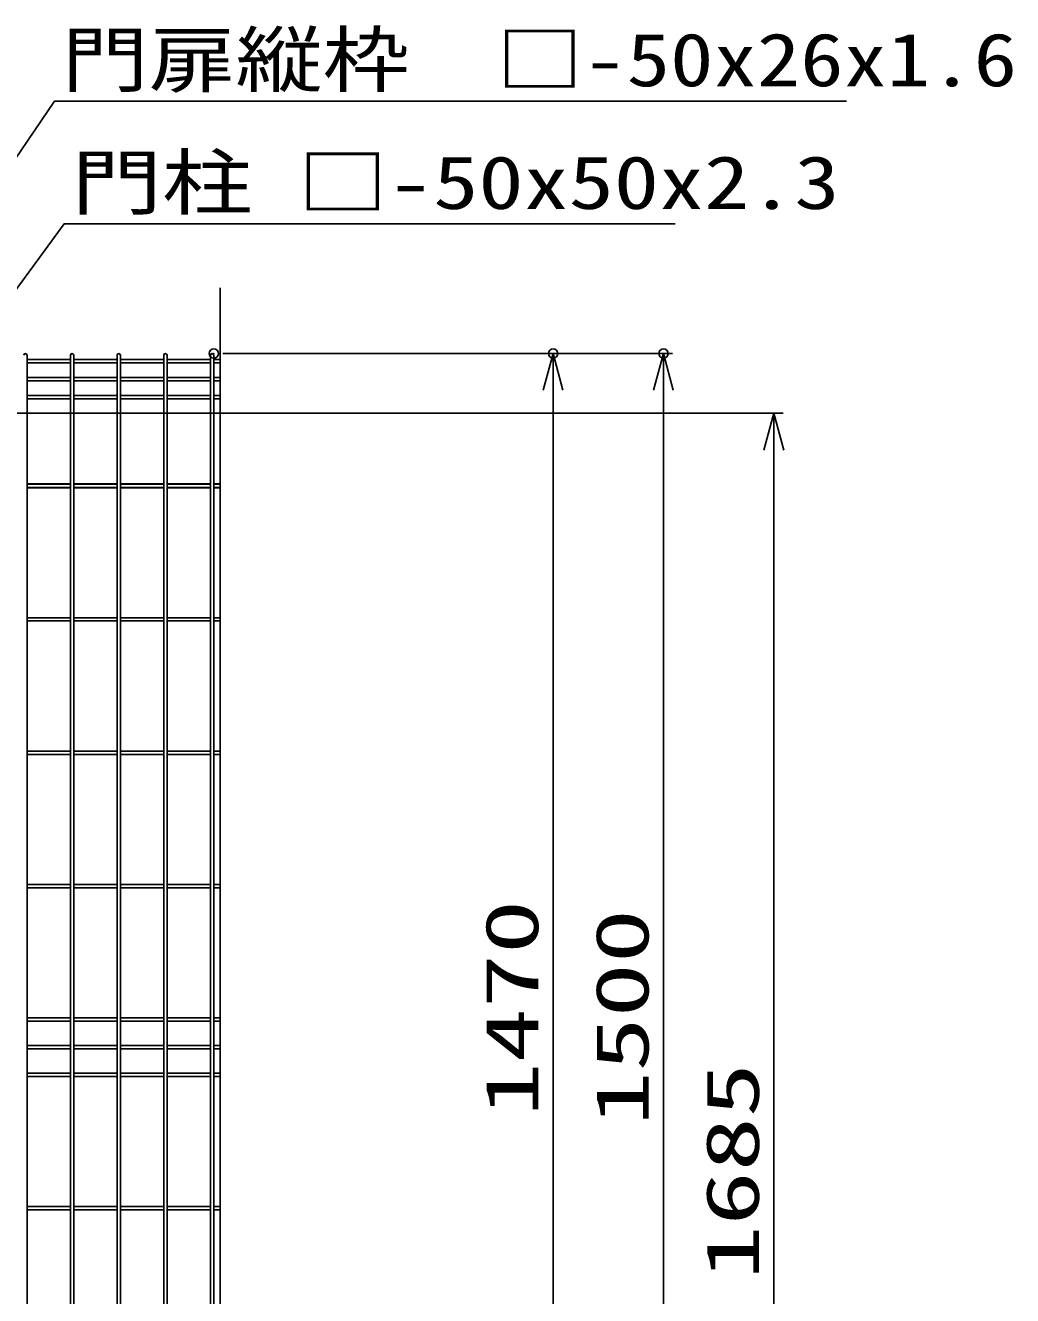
# Model space of a CAD drawing. Units: millimetres, scale not verified. Extents: x -4455 to 4455, y -3150 to 3150.
# Drawn here: x -1521 to -448, y -387 to 995 of the extents above; entities that cross this region are included whole.
import ezdxf
from ezdxf.enums import TextEntityAlignment as Align

# ---------------------------------------------------------------- set-up
doc = ezdxf.new("R2010")
doc.units = ezdxf.units.MM
doc.header["$LTSCALE"] = 20
doc.header["$PDMODE"] = 32
doc.header["$PDSIZE"] = 10
for name, color, linetype, lineweight in [('0-3_Jﾊﾟﾈﾙ', 3, 'Continuous', 25), ('0-5_寸法線', 4, 'Continuous', 25), ('0-6_寸法', 4, 'Continuous', 25), ('0-8_EXTCNT-L', 4, 'Continuous', 25), ('1-7_LAYER12', 3, 'Continuous', 25)]:
    doc.layers.add(name, color=color, linetype=linetype, lineweight=lineweight)
doc.layers.add('0-7_DEFPOINTS', color=7, linetype='Continuous')
doc.styles.add('ＭＳ ゴシック', font='')
doc.styles.get('ＭＳ ゴシック').set_extended_font_data('MS Gothic')

# ---------------------------------------------------------------- blocks, each defined once
blk = doc.blocks.new('_Open30')
at = {"layer": '0-6_寸法'}
blk.add_line((0, 0), (-20, 0), dxfattribs=at)
blk.add_lwpolyline([(-20, 5.36), (0, 0), (-20, -5.36)], dxfattribs=at)

msp = doc.modelspace()

# ---------------------------------------------------------------- linework, layer by layer
at = {"layer": '0-3_Jﾊﾟﾈﾙ'}
for p, q in [((-1519.69, -830.49), (-1519.69, 635.91)), ((-1472.52, -830.49), (-1472.52, 635.91)), ((-1468.92, -830.49), (-1468.92, 635.91)), ((-1421.75, -830.49), (-1421.75, 635.91)), ((-1418.15, -830.49), (-1418.15, 635.91)), ((-1370.98, -830.49), (-1370.98, 635.91)), ((-1367.38, -830.49), (-1367.38, 635.91)), ((-1320.21, -830.49), (-1320.21, 635.91)), ((-1316.61, -830.49), (-1316.61, 635.91)), ((-1472.52, 631.08), (-1519.69, 631.08)), ((-1472.52, 627.48), (-1519.69, 627.48)), ((-1421.75, 631.08), (-1468.92, 631.08)), ((-1421.75, 627.48), (-1468.92, 627.48)), ((-1370.98, 631.08), (-1418.15, 631.08)), ((-1370.98, 627.48), (-1418.15, 627.48)), ((-1320.21, 631.08), (-1367.38, 631.08)), ((-1320.21, 627.48), (-1367.38, 627.48)), ((-1309.6, 631.08), (-1316.61, 631.08)), ((-1309.6, 627.48), (-1316.61, 627.48)), ((-1472.52, 611.51), (-1519.69, 611.51)), ((-1421.75, 611.51), (-1468.92, 611.51)), ((-1370.98, 611.51), (-1418.15, 611.51)), ((-1320.21, 611.51), (-1367.38, 611.51)), ((-1309.6, 611.51), (-1316.61, 611.51)), ((-1472.52, 607.91), (-1519.69, 607.91)), ((-1421.75, 607.91), (-1468.92, 607.91)), ((-1370.98, 607.91), (-1418.15, 607.91)), ((-1320.21, 607.91), (-1367.38, 607.91)), ((-1309.6, 607.91), (-1316.61, 607.91)), ((-1472.52, 591.94), (-1519.69, 591.94)), ((-1472.52, 588.34), (-1519.69, 588.34)), ((-1421.75, 591.94), (-1468.92, 591.94)), ((-1421.75, 588.34), (-1468.92, 588.34)), ((-1370.98, 591.94), (-1418.15, 591.94)), ((-1370.98, 588.34), (-1418.15, 588.34)), ((-1320.21, 591.94), (-1367.38, 591.94)), ((-1320.21, 588.34), (-1367.38, 588.34)), ((-1309.6, 591.94), (-1316.61, 591.94)), ((-1309.6, 588.34), (-1316.61, 588.34)), ((-1472.52, 495.96), (-1519.69, 495.96)), ((-1472.52, 495.51), (-1519.69, 495.51)), ((-1472.52, 491.91), (-1519.69, 491.91)), ((-1472.52, 491.46), (-1519.69, 491.46)), ((-1421.75, 495.96), (-1468.92, 495.96)), ((-1421.75, 495.51), (-1468.92, 495.51)), ((-1421.75, 491.91), (-1468.92, 491.91)), ((-1421.75, 491.46), (-1468.92, 491.46)), ((-1370.98, 495.96), (-1418.15, 495.96)), ((-1370.98, 495.51), (-1418.15, 495.51)), ((-1370.98, 491.91), (-1418.15, 491.91)), ((-1370.98, 491.46), (-1418.15, 491.46)), ((-1320.21, 495.96), (-1367.38, 495.96)), ((-1320.21, 495.51), (-1367.38, 495.51)), ((-1320.21, 491.91), (-1367.38, 491.91)), ((-1320.21, 491.46), (-1367.38, 491.46)), ((-1309.6, 495.96), (-1316.61, 495.96)), ((-1309.6, 495.51), (-1316.61, 495.51)), ((-1309.6, 491.91), (-1316.61, 491.91)), ((-1309.6, 491.46), (-1316.61, 491.46)), ((-1472.52, 350.39), (-1519.69, 350.39)), ((-1472.52, 346.79), (-1519.69, 346.79)), ((-1421.75, 350.39), (-1468.92, 350.39)), ((-1421.75, 346.79), (-1468.92, 346.79)), ((-1370.98, 350.39), (-1418.15, 350.39)), ((-1370.98, 346.79), (-1418.15, 346.79)), ((-1320.21, 350.39), (-1367.38, 350.39)), ((-1320.21, 346.79), (-1367.38, 346.79)), ((-1309.6, 350.39), (-1316.61, 350.39)), ((-1309.6, 346.79), (-1316.61, 346.79)), ((-1472.52, 205.26), (-1519.69, 205.26)), ((-1472.52, 201.66), (-1519.69, 201.66)), ((-1421.75, 205.26), (-1468.92, 205.26)), ((-1421.75, 201.66), (-1468.92, 201.66)), ((-1370.98, 205.26), (-1418.15, 205.26)), ((-1370.98, 201.66), (-1418.15, 201.66)), ((-1320.21, 205.26), (-1367.38, 205.26)), ((-1320.21, 201.66), (-1367.38, 201.66)), ((-1309.6, 205.26), (-1316.61, 205.26)), ((-1309.6, 201.66), (-1316.61, 201.66)), ((-1472.52, 60.14), (-1519.69, 60.14)), ((-1472.52, 56.54), (-1519.69, 56.54)), ((-1421.75, 60.14), (-1468.92, 60.14)), ((-1421.75, 56.54), (-1468.92, 56.54)), ((-1370.98, 60.14), (-1418.15, 60.14)), ((-1370.98, 56.54), (-1418.15, 56.54)), ((-1320.21, 60.14), (-1367.38, 60.14)), ((-1320.21, 56.54), (-1367.38, 56.54)), ((-1309.6, 60.14), (-1316.61, 60.14)), ((-1309.6, 56.54), (-1316.61, 56.54)), ((-1472.52, -84.99), (-1519.69, -84.99)), ((-1472.52, -88.59), (-1519.69, -88.59)), ((-1421.75, -84.99), (-1468.92, -84.99)), ((-1421.75, -88.59), (-1468.92, -88.59)), ((-1370.98, -84.99), (-1418.15, -84.99)), ((-1370.98, -88.59), (-1418.15, -88.59)), ((-1320.21, -84.99), (-1367.38, -84.99)), ((-1320.21, -88.59), (-1367.38, -88.59)), ((-1309.6, -84.99), (-1316.61, -84.99)), ((-1309.6, -88.59), (-1316.61, -88.59)), ((-1472.52, -114.99), (-1519.69, -114.99)), ((-1472.52, -118.59), (-1519.69, -118.59)), ((-1421.75, -114.99), (-1468.92, -114.99)), ((-1421.75, -118.59), (-1468.92, -118.59)), ((-1370.98, -114.99), (-1418.15, -114.99)), ((-1370.98, -118.59), (-1418.15, -118.59)), ((-1320.21, -114.99), (-1367.38, -114.99)), ((-1320.21, -118.59), (-1367.38, -118.59)), ((-1309.6, -114.99), (-1316.61, -114.99)), ((-1309.6, -118.59), (-1316.61, -118.59)), ((-1472.52, -144.99), (-1519.69, -144.99)), ((-1472.52, -148.59), (-1519.69, -148.59)), ((-1421.75, -144.99), (-1468.92, -144.99)), ((-1421.75, -148.59), (-1468.92, -148.59)), ((-1370.98, -144.99), (-1418.15, -144.99)), ((-1370.98, -148.59), (-1418.15, -148.59)), ((-1320.21, -144.99), (-1367.38, -144.99)), ((-1320.21, -148.59), (-1367.38, -148.59)), ((-1309.6, -144.99), (-1316.61, -144.99)), ((-1309.6, -148.59), (-1316.61, -148.59)), ((-1472.52, -290.11), (-1519.69, -290.11)), ((-1421.75, -290.11), (-1468.92, -290.11)), ((-1370.98, -290.11), (-1418.15, -290.11)), ((-1320.21, -290.11), (-1367.38, -290.11)), ((-1309.6, -290.11), (-1316.61, -290.11)), ((-1472.52, -293.71), (-1519.69, -293.71)), ((-1421.75, -293.71), (-1468.92, -293.71)), ((-1370.98, -293.71), (-1418.15, -293.71)), ((-1320.21, -293.71), (-1367.38, -293.71)), ((-1309.6, -293.71), (-1316.61, -293.71))]:
    msp.add_line(p, q, dxfattribs=at)
for centre in [(-1521.49, 635.91), (-1470.72, 635.91), (-1419.95, 635.91), (-1369.18, 635.91), (-1318.41, 635.91)]:
    msp.add_arc(centre, 1.8, 0, 180, dxfattribs=at)
at = {"layer": '0-5_寸法線'}
for p, q in [((-1306.61, 637.71), (-937.58, 637.71)), ((-1306.61, 637.71), (-817.58, 637.71)), ((-947.58, -792.29), (-947.58, 597.71)), ((-827.58, -822.29), (-827.58, 597.71)), ((-1623.1, 572.71), (-697.58, 572.71)), ((-707.58, 532.71), (-707.58, -1072.29))]:
    msp.add_line(p, q, dxfattribs=at)
at = {"layer": '0-7_DEFPOINTS'}
for p in [(-1316.61, 637.71), (-947.58, 637.71), (-827.58, 637.71)]:
    msp.add_point(p, dxfattribs=at)
at = {"layer": '0-8_EXTCNT-L'}
msp.add_line((-1309.6, 709.29), (-1309.6, -1220.89), dxfattribs=at)
at = {"layer": '1-7_LAYER12', "color": 7}
for points in [[(-628.47, 912.24), (-1490.03, 912.24), (-1743.76, 538.47)], [(-814.68, 778.78), (-1479.38, 778.78), (-1647.32, 549.69)]]:
    msp.add_lwpolyline(points, dxfattribs=at)

# ---------------------------------------------------------------- block references
at = {"layer": '0-5_寸法線', "xscale": 2, "yscale": 2, "rotation": 90}
for p in [(-947.58, 637.71), (-827.58, 637.71), (-707.58, 572.71)]:
    msp.add_blockref('_Open30', p, dxfattribs=at)

# ---------------------------------------------------------------- texts
at = {"layer": '0-5_寸法線', "color": 2, "style": 'ＭＳ ゴシック', "width": 1.5}
for s, p in [('1470', (-946.48, -192.29)), ('1500', (-826.48, -202.29)), ('1685', (-706.48, -369.79))]:
    msp.add_text(s, height=57.77, rotation=90, dxfattribs=at).set_placement(p, align=Align.BOTTOM_LEFT)
at = {"layer": '1-7_LAYER12', "style": 'ＭＳ ゴシック'}
for s, height, width, p in [('門扉縦枠\u3000□-50x26x1.6', 57.77, 1.2, (-1482.03, 911.14)), ('門柱 □-50x50x2.3', 57.73, 1.25, (-1471.38, 777.67))]:
    msp.add_text(s, height=height, dxfattribs=dict(at, width=width)).set_placement(p, align=Align.BOTTOM_LEFT)

doc.saveas('drawing.dxf')
